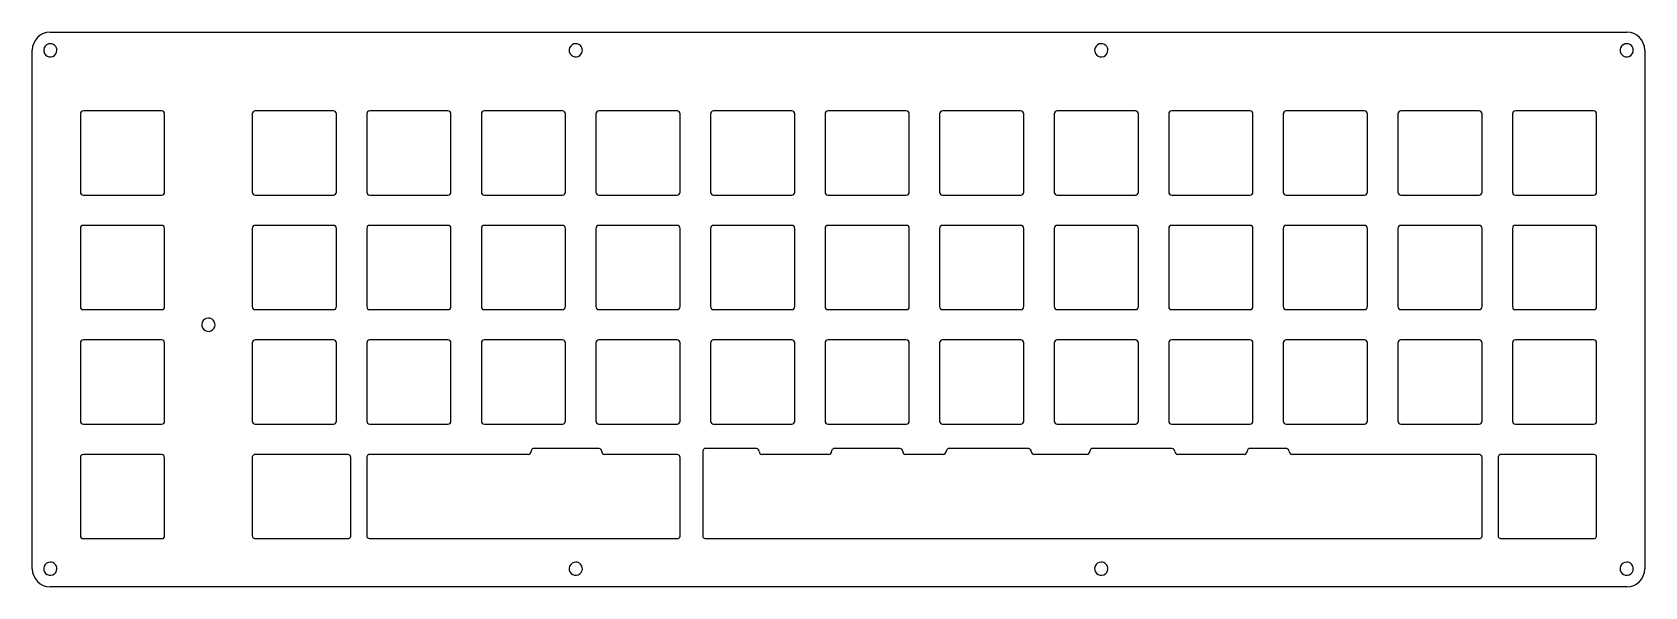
# Model space of a CAD drawing. Extents: x 0 to 760, y -259 to 2.
import ezdxf

# ---------------------------------------------------------------- set-up
doc = ezdxf.new("R2010")
doc.units = 0
doc.layers.get('0').update_dxf_attribs({"linetype": 'CONTINUOUS'})

msp = doc.modelspace()

# ---------------------------------------------------------------- linework, layer by layer
at = {"color": 7}
for points in [[(8.784, 2.233786), (751.8168, 2.233786)], [(0.2808, -250.702214), (0.2808, -6.269414)], [(760.32, -6.269414), (760.32, -250.702214)], [(22.9536, -36.257414), (22.9536, -73.107014)], [(61.2216, -34.839014), (24.372, -34.839014)], [(62.64, -73.107014), (62.64, -36.257414)], [(103.9536, -36.257414), (103.9536, -73.107014)], [(142.2216, -34.839014), (105.372, -34.839014)], [(143.64, -73.107014), (143.64, -36.257414)], [(157.9536, -36.257414), (157.9536, -73.107014)], [(196.2216, -34.839014), (159.372, -34.839014)], [(197.64, -73.107014), (197.64, -36.257414)], [(211.9536, -36.257414), (211.9536, -73.107014)], [(250.2216, -34.839014), (213.372, -34.839014)], [(251.64, -73.107014), (251.64, -36.257414)], [(265.9536, -36.257414), (265.9536, -73.107014)], [(304.2216, -34.839014), (267.372, -34.839014)], [(305.64, -73.107014), (305.64, -36.257414)], [(319.9536, -36.257414), (319.9536, -73.107014)], [(358.2216, -34.839014), (321.372, -34.839014)], [(359.64, -73.107014), (359.64, -36.257414)], [(373.9536, -36.257414), (373.9536, -73.107014)], [(412.2216, -34.839014), (375.372, -34.839014)], [(413.64, -73.107014), (413.64, -36.257414)], [(427.9536, -36.257414), (427.9536, -73.107014)], [(466.2216, -34.839014), (429.372, -34.839014)], [(467.64, -73.107014), (467.64, -36.257414)], [(481.9536, -36.257414), (481.9536, -73.107014)], [(520.2216, -34.839014), (483.372, -34.839014)], [(521.64, -73.107014), (521.64, -36.257414)], [(535.9536, -36.257414), (535.9536, -73.107014)], [(574.2216, -34.839014), (537.372, -34.839014)], [(575.64, -73.107014), (575.64, -36.257414)], [(589.9536, -36.257414), (589.9536, -73.107014)], [(628.2216, -34.839014), (591.372, -34.839014)], [(629.64, -73.107014), (629.64, -36.257414)], [(643.9536, -36.257414), (643.9536, -73.107014)], [(682.2216, -34.839014), (645.372, -34.839014)], [(683.64, -73.107014), (683.64, -36.257414)], [(697.9536, -36.257414), (697.9536, -73.107014)], [(736.2216, -34.839014), (699.372, -34.839014)], [(737.64, -73.107014), (737.64, -36.257414)], [(24.372, -74.525414), (61.2216, -74.525414)], [(105.372, -74.525414), (142.2216, -74.525414)], [(159.372, -74.525414), (196.2216, -74.525414)], [(213.372, -74.525414), (250.2216, -74.525414)], [(267.372, -74.525414), (304.2216, -74.525414)], [(321.372, -74.525414), (358.2216, -74.525414)], [(375.372, -74.525414), (412.2216, -74.525414)], [(429.372, -74.525414), (466.2216, -74.525414)], [(483.372, -74.525414), (520.2216, -74.525414)], [(537.372, -74.525414), (574.2216, -74.525414)], [(591.372, -74.525414), (628.2216, -74.525414)], [(645.372, -74.525414), (682.2216, -74.525414)], [(699.372, -74.525414), (736.2216, -74.525414)], [(22.9536, -90.257414), (22.9536, -127.107014)], [(61.2216, -88.839014), (24.372, -88.839014)], [(62.64, -127.107014), (62.64, -90.257414)], [(103.9536, -90.257414), (103.9536, -127.107014)], [(142.2216, -88.839014), (105.372, -88.839014)], [(143.64, -127.107014), (143.64, -90.257414)], [(157.9536, -90.257414), (157.9536, -127.107014)], [(196.2216, -88.839014), (159.372, -88.839014)], [(197.64, -127.107014), (197.64, -90.257414)], [(211.9536, -90.257414), (211.9536, -127.107014)], [(250.2216, -88.839014), (213.372, -88.839014)], [(251.64, -127.107014), (251.64, -90.257414)], [(265.9536, -90.257414), (265.9536, -127.107014)], [(304.2216, -88.839014), (267.372, -88.839014)], [(305.64, -127.107014), (305.64, -90.257414)], [(319.9536, -90.257414), (319.9536, -127.107014)], [(358.2216, -88.839014), (321.372, -88.839014)], [(359.64, -127.107014), (359.64, -90.257414)], [(373.9536, -90.257414), (373.9536, -127.107014)], [(412.2216, -88.839014), (375.372, -88.839014)], [(413.64, -127.107014), (413.64, -90.257414)], [(427.9536, -90.257414), (427.9536, -127.107014)], [(466.2216, -88.839014), (429.372, -88.839014)], [(467.64, -127.107014), (467.64, -90.257414)], [(481.9536, -90.257414), (481.9536, -127.107014)], [(520.2216, -88.839014), (483.372, -88.839014)], [(521.64, -127.107014), (521.64, -90.257414)], [(535.9536, -90.257414), (535.9536, -127.107014)], [(574.2216, -88.839014), (537.372, -88.839014)], [(575.64, -127.107014), (575.64, -90.257414)], [(589.9536, -90.257414), (589.9536, -127.107014)], [(628.2216, -88.839014), (591.372, -88.839014)], [(629.64, -127.107014), (629.64, -90.257414)], [(643.9536, -90.257414), (643.9536, -127.107014)], [(682.2216, -88.839014), (645.372, -88.839014)], [(683.64, -127.107014), (683.64, -90.257414)], [(697.9536, -90.257414), (697.9536, -127.107014)], [(736.2216, -88.839014), (699.372, -88.839014)], [(737.64, -127.107014), (737.64, -90.257414)], [(24.372, -128.525414), (61.2216, -128.525414)], [(105.372, -128.525414), (142.2216, -128.525414)], [(159.372, -128.525414), (196.2216, -128.525414)], [(213.372, -128.525414), (250.2216, -128.525414)], [(267.372, -128.525414), (304.2216, -128.525414)], [(321.372, -128.525414), (358.2216, -128.525414)], [(375.372, -128.525414), (412.2216, -128.525414)], [(429.372, -128.525414), (466.2216, -128.525414)], [(483.372, -128.525414), (520.2216, -128.525414)], [(537.372, -128.525414), (574.2216, -128.525414)], [(591.372, -128.525414), (628.2216, -128.525414)], [(645.372, -128.525414), (682.2216, -128.525414)], [(699.372, -128.525414), (736.2216, -128.525414)], [(22.9536, -144.257414), (22.9536, -181.107014)], [(61.2216, -142.839014), (24.372, -142.839014)], [(62.64, -181.107014), (62.64, -144.257414)], [(103.9536, -144.257414), (103.9536, -181.107014)], [(142.2216, -142.839014), (105.372, -142.839014)], [(143.64, -181.107014), (143.64, -144.257414)], [(157.9536, -144.257414), (157.9536, -181.107014)], [(196.2216, -142.839014), (159.372, -142.839014)], [(197.64, -181.107014), (197.64, -144.257414)], [(211.9536, -144.257414), (211.9536, -181.107014)], [(250.2216, -142.839014), (213.372, -142.839014)], [(251.64, -181.107014), (251.64, -144.257414)], [(265.9536, -144.257414), (265.9536, -181.107014)], [(304.2216, -142.839014), (267.372, -142.839014)], [(305.64, -181.107014), (305.64, -144.257414)], [(319.9536, -144.257414), (319.9536, -181.107014)], [(358.2216, -142.839014), (321.372, -142.839014)], [(359.64, -181.107014), (359.64, -144.257414)], [(373.9536, -144.257414), (373.9536, -181.107014)], [(412.2216, -142.839014), (375.372, -142.839014)], [(413.64, -181.107014), (413.64, -144.257414)], [(427.9536, -144.257414), (427.9536, -181.107014)], [(466.2216, -142.839014), (429.372, -142.839014)], [(467.64, -181.107014), (467.64, -144.257414)], [(481.9536, -144.257414), (481.9536, -181.107014)], [(520.2216, -142.839014), (483.372, -142.839014)], [(521.64, -181.107014), (521.64, -144.257414)], [(535.9536, -144.257414), (535.9536, -181.107014)], [(574.2216, -142.839014), (537.372, -142.839014)], [(575.64, -181.107014), (575.64, -144.257414)], [(589.9536, -144.257414), (589.9536, -181.107014)], [(628.2216, -142.839014), (591.372, -142.839014)], [(629.64, -181.107014), (629.64, -144.257414)], [(643.9536, -144.257414), (643.9536, -181.107014)], [(682.2216, -142.839014), (645.372, -142.839014)], [(683.64, -181.107014), (683.64, -144.257414)], [(697.9536, -144.257414), (697.9536, -181.107014)], [(736.2216, -142.839014), (699.372, -142.839014)], [(737.64, -181.107014), (737.64, -144.257414)], [(24.372, -182.525414), (61.2216, -182.525414)], [(105.372, -182.525414), (142.2216, -182.525414)], [(159.372, -182.525414), (196.2216, -182.525414)], [(213.372, -182.525414), (250.2216, -182.525414)], [(267.372, -182.525414), (304.2216, -182.525414)], [(321.372, -182.525414), (358.2216, -182.525414)], [(375.372, -182.525414), (412.2216, -182.525414)], [(429.372, -182.525414), (466.2216, -182.525414)], [(483.372, -182.525414), (520.2216, -182.525414)], [(537.372, -182.525414), (574.2216, -182.525414)], [(591.372, -182.525414), (628.2216, -182.525414)], [(645.372, -182.525414), (682.2216, -182.525414)], [(699.372, -182.525414), (736.2216, -182.525414)], [(61.2216, -196.839014), (24.372, -196.839014)], [(104.1264, -197.580614), (103.9752, -197.998214)], [(104.3712, -197.249414), (104.1264, -197.580614)], [(104.5224, -197.119814), (104.3712, -197.249414)], [(104.8896, -196.918214), (104.5224, -197.119814)], [(105.372, -196.839014), (104.8896, -196.918214)], [(148.9752, -196.839014), (105.372, -196.839014)], [(149.22, -196.860614), (148.9752, -196.839014)], [(149.6448, -197.004614), (149.22, -196.860614)], [(149.976, -197.249414), (149.6448, -197.004614)], [(150.1056, -197.400614), (149.976, -197.249414)], [(150.3072, -197.767814), (150.1056, -197.400614)], [(158.1264, -197.580614), (157.9752, -197.998214)], [(158.3712, -197.249414), (158.1264, -197.580614)], [(158.5224, -197.119814), (158.3712, -197.249414)], [(158.8896, -196.918214), (158.5224, -197.119814)], [(159.372, -196.839014), (158.8896, -196.918214)], [(233.9784, -196.839014), (159.372, -196.839014)], [(235.4184, -195.161414), (235.3968, -195.420614)], [(235.5624, -194.743814), (235.4184, -195.161414)], [(235.8072, -194.419814), (235.5624, -194.743814)], [(235.9584, -194.283014), (235.8072, -194.419814)], [(236.3256, -194.088614), (235.9584, -194.283014)], [(236.8152, -194.002214), (236.3256, -194.088614)], [(267.3, -194.002214), (236.8152, -194.002214)], [(267.552, -194.023814), (267.3, -194.002214)], [(267.9768, -194.167814), (267.552, -194.023814)], [(268.3008, -194.419814), (267.9768, -194.167814)], [(268.4304, -194.563814), (268.3008, -194.419814)], [(268.632, -194.931014), (268.4304, -194.563814)], [(268.7184, -195.420614), (268.632, -194.931014)], [(304.2216, -196.839014), (270.1368, -196.839014)], [(304.4736, -196.860614), (304.2216, -196.839014)], [(304.8984, -197.004614), (304.4736, -196.860614)], [(305.2224, -197.249414), (304.8984, -197.004614)], [(305.352, -197.400614), (305.2224, -197.249414)], [(305.5536, -197.767814), (305.352, -197.400614)], [(316.3104, -195.161414), (316.2888, -195.420614)], [(316.2888, -195.420614), (316.2888, -235.107014)], [(316.4544, -194.743814), (316.3104, -195.161414)], [(316.6992, -194.419814), (316.4544, -194.743814)], [(316.8504, -194.283014), (316.6992, -194.419814)], [(317.2176, -194.088614), (316.8504, -194.283014)], [(317.7072, -194.002214), (317.2176, -194.088614)], [(341.46, -194.002214), (317.7072, -194.002214)], [(341.712, -194.023814), (341.46, -194.002214)], [(342.1368, -194.167814), (341.712, -194.023814)], [(342.4608, -194.419814), (342.1368, -194.167814)], [(342.5904, -194.563814), (342.4608, -194.419814)], [(342.792, -194.931014), (342.5904, -194.563814)], [(342.8784, -195.420614), (342.792, -194.931014)], [(375.6168, -196.839014), (344.2968, -196.839014)], [(377.0568, -195.161414), (377.0352, -195.420614)], [(377.208, -194.743814), (377.0568, -195.161414)], [(377.4528, -194.419814), (377.208, -194.743814)], [(377.604, -194.283014), (377.4528, -194.419814)], [(377.9712, -194.088614), (377.604, -194.283014)], [(378.4536, -194.002214), (377.9712, -194.088614)], [(409.14, -194.002214), (378.4536, -194.002214)], [(409.392, -194.023814), (409.14, -194.002214)], [(409.8168, -194.167814), (409.392, -194.023814)], [(410.1408, -194.419814), (409.8168, -194.167814)], [(410.2704, -194.563814), (410.1408, -194.419814)], [(410.472, -194.931014), (410.2704, -194.563814)], [(410.5584, -195.420614), (410.472, -194.931014)], [(429.6168, -196.839014), (411.9768, -196.839014)], [(431.0568, -195.161414), (431.0352, -195.420614)], [(431.208, -194.743814), (431.0568, -195.161414)], [(431.4528, -194.419814), (431.208, -194.743814)], [(431.604, -194.283014), (431.4528, -194.419814)], [(431.9712, -194.088614), (431.604, -194.283014)], [(432.4536, -194.002214), (431.9712, -194.088614)], [(469.7136, -194.002214), (432.4536, -194.002214)], [(469.9656, -194.023814), (469.7136, -194.002214)], [(470.3832, -194.167814), (469.9656, -194.023814)], [(470.7144, -194.419814), (470.3832, -194.167814)], [(470.844, -194.563814), (470.7144, -194.419814)], [(471.0456, -194.931014), (470.844, -194.563814)], [(471.132, -195.420614), (471.0456, -194.931014)], [(497.2968, -196.839014), (472.5504, -196.839014)], [(498.7368, -195.161414), (498.7152, -195.420614)], [(498.888, -194.743814), (498.7368, -195.161414)], [(499.1328, -194.419814), (498.888, -194.743814)], [(499.284, -194.283014), (499.1328, -194.419814)], [(499.6512, -194.088614), (499.284, -194.283014)], [(500.1336, -194.002214), (499.6512, -194.088614)], [(537.3936, -194.002214), (500.1336, -194.002214)], [(537.6456, -194.023814), (537.3936, -194.002214)], [(538.0632, -194.167814), (537.6456, -194.023814)], [(538.3944, -194.419814), (538.0632, -194.167814)], [(538.524, -194.563814), (538.3944, -194.419814)], [(538.7256, -194.931014), (538.524, -194.563814)], [(538.812, -195.420614), (538.7256, -194.931014)], [(571.4568, -196.839014), (540.2304, -196.839014)], [(572.8968, -195.161414), (572.8752, -195.420614)], [(573.048, -194.743814), (572.8968, -195.161414)], [(573.2928, -194.419814), (573.048, -194.743814)], [(573.444, -194.283014), (573.2928, -194.419814)], [(573.8112, -194.088614), (573.444, -194.283014)], [(574.2936, -194.002214), (573.8112, -194.088614)], [(591.3, -194.002214), (574.2936, -194.002214)], [(591.552, -194.023814), (591.3, -194.002214)], [(591.9768, -194.167814), (591.552, -194.023814)], [(592.3008, -194.419814), (591.9768, -194.167814)], [(592.4304, -194.563814), (592.3008, -194.419814)], [(592.632, -194.931014), (592.4304, -194.563814)], [(592.7184, -195.420614), (592.632, -194.931014)], [(682.2216, -196.839014), (594.1368, -196.839014)], [(682.4736, -196.860614), (682.2216, -196.839014)], [(682.8984, -197.004614), (682.4736, -196.860614)], [(683.2224, -197.249414), (682.8984, -197.004614)], [(683.352, -197.400614), (683.2224, -197.249414)], [(683.5536, -197.767814), (683.352, -197.400614)], [(691.3728, -197.580614), (691.2288, -197.998214)], [(691.6176, -197.249414), (691.3728, -197.580614)], [(691.7688, -197.119814), (691.6176, -197.249414)], [(692.1432, -196.918214), (691.7688, -197.119814)], [(692.6256, -196.839014), (692.1432, -196.918214)], [(736.2216, -196.839014), (692.6256, -196.839014)], [(736.4736, -196.860614), (736.2216, -196.839014)], [(736.8984, -197.004614), (736.4736, -196.860614)], [(737.2224, -197.249414), (736.8984, -197.004614)], [(737.352, -197.400614), (737.2224, -197.249414)], [(737.5536, -197.767814), (737.352, -197.400614)], [(22.9536, -198.257414), (22.9536, -235.107014)], [(62.64, -235.107014), (62.64, -198.257414)], [(103.9752, -197.998214), (103.9536, -198.250214)], [(103.9536, -198.250214), (103.9536, -235.107014)], [(150.3936, -198.250214), (150.3072, -197.767814)], [(150.3936, -235.107014), (150.3936, -198.250214)], [(157.9752, -197.998214), (157.9536, -198.250214)], [(157.9536, -198.250214), (157.9536, -235.107014)], [(305.64, -198.250214), (305.5536, -197.767814)], [(305.64, -235.107014), (305.64, -198.250214)], [(683.64, -198.250214), (683.5536, -197.767814)], [(683.64, -235.107014), (683.64, -198.250214)], [(691.2288, -197.998214), (691.2072, -198.250214)], [(691.2072, -198.250214), (691.2072, -235.107014)], [(737.64, -198.250214), (737.5536, -197.767814)], [(737.64, -235.107014), (737.64, -198.250214)], [(103.9536, -235.107014), (104.0472, -235.596614)], [(104.0472, -235.596614), (104.2488, -235.963814)], [(150.2208, -235.783814), (150.3648, -235.359014)], [(150.3648, -235.359014), (150.3936, -235.107014)], [(157.9536, -235.107014), (158.0472, -235.596614)], [(158.0472, -235.596614), (158.2488, -235.963814)], [(305.4672, -235.783814), (305.6184, -235.359014)], [(305.6184, -235.359014), (305.64, -235.107014)], [(316.2888, -235.107014), (316.3752, -235.596614)], [(316.3752, -235.596614), (316.5768, -235.963814)], [(683.4672, -235.783814), (683.6184, -235.359014)], [(683.6184, -235.359014), (683.64, -235.107014)], [(691.2072, -235.107014), (691.2936, -235.596614)], [(691.2936, -235.596614), (691.4952, -235.963814)], [(737.4672, -235.783814), (737.6184, -235.359014)], [(737.6184, -235.359014), (737.64, -235.107014)], [(24.372, -236.525414), (61.2216, -236.525414)], [(104.2488, -235.963814), (104.3712, -236.107814)], [(104.3712, -236.107814), (104.6952, -236.352614)], [(104.6952, -236.352614), (105.12, -236.496614)], [(105.12, -236.496614), (105.372, -236.518214)], [(105.372, -236.518214), (148.9752, -236.518214)], [(148.9752, -236.518214), (149.4576, -236.439014)], [(149.4576, -236.439014), (149.8248, -236.237414)], [(149.8248, -236.237414), (149.976, -236.107814)], [(149.976, -236.107814), (150.2208, -235.783814)], [(158.2488, -235.963814), (158.3712, -236.107814)], [(158.3712, -236.107814), (158.6952, -236.352614)], [(158.6952, -236.352614), (159.12, -236.496614)], [(159.12, -236.496614), (159.372, -236.518214)], [(159.372, -236.518214), (304.2216, -236.518214)], [(304.2216, -236.518214), (304.704, -236.439014)], [(304.704, -236.439014), (305.0784, -236.237414)], [(305.0784, -236.237414), (305.2224, -236.107814)], [(305.2224, -236.107814), (305.4672, -235.783814)], [(316.5768, -235.963814), (316.6992, -236.107814)], [(316.6992, -236.107814), (317.0304, -236.352614)], [(317.0304, -236.352614), (317.448, -236.496614)], [(317.448, -236.496614), (317.7072, -236.518214)], [(317.7072, -236.518214), (682.2216, -236.518214)], [(682.2216, -236.518214), (682.704, -236.439014)], [(682.704, -236.439014), (683.0784, -236.237414)], [(683.0784, -236.237414), (683.2224, -236.107814)], [(683.2224, -236.107814), (683.4672, -235.783814)], [(691.4952, -235.963814), (691.6176, -236.107814)], [(691.6176, -236.107814), (691.9488, -236.352614)], [(691.9488, -236.352614), (692.3664, -236.496614)], [(692.3664, -236.496614), (692.6256, -236.518214)], [(692.6256, -236.518214), (736.2216, -236.518214)], [(736.2216, -236.518214), (736.704, -236.439014)], [(736.704, -236.439014), (737.0784, -236.237414)], [(737.0784, -236.237414), (737.2224, -236.107814)], [(737.2224, -236.107814), (737.4672, -235.783814)], [(751.8168, -259.205414), (8.784, -259.205414)]]:
    msp.add_lwpolyline(points, dxfattribs=at)
for points in [[(8.787384, -3.154687)], [(256.46472, -3.154687)], [(504.14184, -3.154687)], [(751.8168, -3.154687)], [(83.30328, -132.570583)], [(8.787384, -247.586263)], [(256.46472, -247.586263)], [(504.14184, -247.586263)], [(751.8168, -247.586263)]]:
    msp.add_lwpolyline(points, close=True, dxfattribs=at)
for points in [[(8.787384, 2.231118), (4.090801, 2.231116), (0.28347, -1.576216), (0.283468, -6.272798)], [(760.32, -6.272798), (760.319998, -1.576496), (756.513103, 2.23072), (751.8168, 2.231118)], [(5.906625, -5.079549), (5.424001, -6.244707), (5.690773, -7.585862), (6.582546, -8.477636)], [(8.787384, -3.154687), (7.526226, -3.154687), (6.389249, -3.914391), (5.906625, -5.079549)], [(10.992222, -4.067961), (10.407462, -3.483202), (9.614359, -3.154687), (8.787384, -3.154687)], [(9.980633, -9.153558), (11.145792, -8.670933), (11.905495, -7.533957), (11.905495, -6.272798)], [(11.905495, -6.272798), (11.905495, -5.445824), (11.576981, -4.65272), (10.992222, -4.067961)], [(253.583961, -5.079549), (253.101337, -6.244707), (253.368109, -7.585862), (254.259882, -8.477636)], [(256.46472, -3.154687), (255.203562, -3.154687), (254.066585, -3.914391), (253.583961, -5.079549)], [(258.669558, -4.067961), (258.084798, -3.483202), (257.291695, -3.154687), (256.46472, -3.154687)], [(257.657969, -9.153558), (258.823128, -8.670933), (259.582831, -7.533957), (259.582831, -6.272798)], [(259.582831, -6.272798), (259.582831, -5.445824), (259.254317, -4.65272), (258.669558, -4.067961)], [(501.261081, -5.079549), (500.778457, -6.244707), (501.045229, -7.585862), (501.937002, -8.477636)], [(504.14184, -3.154687), (502.880682, -3.154687), (501.743705, -3.914391), (501.261081, -5.079549)], [(506.346678, -4.067961), (505.761918, -3.483202), (504.968815, -3.154687), (504.14184, -3.154687)], [(505.335089, -9.153558), (506.500248, -8.670933), (507.259951, -7.533957), (507.259951, -6.272798)], [(507.259951, -6.272798), (507.259951, -5.445824), (506.931437, -4.65272), (506.346678, -4.067961)], [(748.936041, -5.079549), (748.453417, -6.244707), (748.720189, -7.585862), (749.611962, -8.477636)], [(751.8168, -3.154687), (750.555642, -3.154687), (749.418665, -3.914391), (748.936041, -5.079549)], [(754.021638, -4.067961), (753.436878, -3.483202), (752.643775, -3.154687), (751.8168, -3.154687)], [(753.010049, -9.153558), (754.175208, -8.670933), (754.934911, -7.533957), (754.934911, -6.272798)], [(754.934911, -6.272798), (754.934911, -5.445824), (754.606397, -4.65272), (754.021638, -4.067961)], [(6.582546, -8.477636), (7.47432, -9.36941), (8.815475, -9.636182), (9.980633, -9.153558)], [(254.259882, -8.477636), (255.151656, -9.36941), (256.492811, -9.636182), (257.657969, -9.153558)], [(501.937002, -8.477636), (502.828776, -9.36941), (504.169931, -9.636182), (505.335089, -9.153558)], [(749.611962, -8.477636), (750.503736, -9.36941), (751.844891, -9.636182), (753.010049, -9.153558)], [(23.375779, -35.261194), (23.10998, -35.526993), (22.960656, -35.887494), (22.960656, -36.26339)], [(24.377976, -34.84607), (24.002079, -34.84607), (23.641578, -34.995395), (23.375779, -35.261194)], [(62.230565, -35.261194), (61.964766, -34.995395), (61.604265, -34.84607), (61.228368, -34.84607)], [(62.645688, -36.26339), (62.645688, -35.887494), (62.496364, -35.526993), (62.230565, -35.261194)], [(105.37776, -34.84607), (104.595136, -34.846269), (103.9608, -35.480767), (103.9608, -36.26339)], [(143.230509, -35.261067), (142.964632, -34.995257), (142.604039, -34.845975), (142.22808, -34.84607)], [(143.64576, -36.26339), (143.64576, -35.887431), (143.496386, -35.526876), (143.230509, -35.261067)], [(159.37776, -34.84607), (158.595136, -34.846269), (157.9608, -35.480767), (157.9608, -36.26339)], [(197.230509, -35.261067), (196.964632, -34.995257), (196.604039, -34.845975), (196.22808, -34.84607)], [(197.64576, -36.26339), (197.64576, -35.887431), (197.496386, -35.526876), (197.230509, -35.261067)], [(213.37776, -34.84607), (212.595136, -34.846269), (211.9608, -35.480767), (211.9608, -36.26339)], [(251.230509, -35.261067), (250.964632, -34.995257), (250.604039, -34.845975), (250.22808, -34.84607)], [(251.64576, -36.26339), (251.64576, -35.887431), (251.496386, -35.526876), (251.230509, -35.261067)], [(267.37776, -34.84607), (266.595136, -34.846269), (265.9608, -35.480767), (265.9608, -36.26339)], [(305.230509, -35.261067), (304.964632, -34.995257), (304.604039, -34.845975), (304.22808, -34.84607)], [(305.64576, -36.26339), (305.64576, -35.887431), (305.496386, -35.526876), (305.230509, -35.261067)], [(321.37776, -34.84607), (320.595136, -34.846269), (319.9608, -35.480767), (319.9608, -36.26339)], [(359.230509, -35.261067), (358.964632, -34.995257), (358.604039, -34.845975), (358.22808, -34.84607)], [(359.64576, -36.26339), (359.64576, -35.887431), (359.496386, -35.526876), (359.230509, -35.261067)], [(375.37776, -34.84607), (374.595136, -34.846269), (373.9608, -35.480767), (373.9608, -36.26339)], [(413.230509, -35.261067), (412.964632, -34.995257), (412.604039, -34.845975), (412.22808, -34.84607)], [(413.64576, -36.26339), (413.64576, -35.887431), (413.496386, -35.526876), (413.230509, -35.261067)], [(429.37776, -34.84607), (428.595136, -34.846269), (427.9608, -35.480767), (427.9608, -36.26339)], [(467.230509, -35.261067), (466.964632, -34.995257), (466.604039, -34.845975), (466.22808, -34.84607)], [(467.64576, -36.26339), (467.64576, -35.887431), (467.496386, -35.526876), (467.230509, -35.261067)], [(483.37776, -34.84607), (482.595136, -34.846269), (481.9608, -35.480767), (481.9608, -36.26339)], [(521.230509, -35.261067), (520.964632, -34.995257), (520.604039, -34.845975), (520.22808, -34.84607)], [(521.64576, -36.26339), (521.64576, -35.887431), (521.496386, -35.526876), (521.230509, -35.261067)], [(537.37776, -34.84607), (536.595136, -34.846269), (535.9608, -35.480767), (535.9608, -36.26339)], [(575.230509, -35.261067), (574.964632, -34.995257), (574.604039, -34.845975), (574.22808, -34.84607)], [(575.64576, -36.26339), (575.64576, -35.887431), (575.496386, -35.526876), (575.230509, -35.261067)], [(591.37776, -34.84607), (590.595136, -34.846269), (589.9608, -35.480767), (589.9608, -36.26339)], [(629.230509, -35.261067), (628.964632, -34.995257), (628.604039, -34.845975), (628.22808, -34.84607)], [(629.64576, -36.26339), (629.64576, -35.887431), (629.496386, -35.526876), (629.230509, -35.261067)], [(645.37776, -34.84607), (644.595136, -34.846269), (643.9608, -35.480767), (643.9608, -36.26339)], [(683.230509, -35.261067), (682.964632, -34.995257), (682.604039, -34.845975), (682.22808, -34.84607)], [(683.64576, -36.26339), (683.64576, -35.887431), (683.496386, -35.526876), (683.230509, -35.261067)], [(699.37776, -34.84607), (698.595136, -34.846269), (697.9608, -35.480767), (697.9608, -36.26339)], [(737.231695, -35.260812), (736.965662, -34.994982), (736.604884, -34.845784), (736.2288, -34.84607)], [(737.6472, -36.26339), (737.6472, -35.887307), (737.497728, -35.526642), (737.231695, -35.260812)], [(22.960656, -73.113494), (22.960561, -73.489453), (23.109843, -73.850047), (23.375652, -74.115924)], [(23.375652, -74.115924), (23.641462, -74.381801), (24.002017, -74.531174), (24.377976, -74.531174)], [(61.228368, -74.531174), (61.604327, -74.531174), (61.964882, -74.381801), (62.230692, -74.115924)], [(62.230692, -74.115924), (62.496501, -73.850047), (62.645783, -73.489453), (62.645688, -73.113494)], [(103.9608, -73.113494), (103.960705, -73.489391), (104.109937, -73.84993), (104.375669, -74.115796)], [(104.375669, -74.115796), (104.6414, -74.381663), (105.001863, -74.531079), (105.37776, -74.531174)], [(142.22808, -74.531174), (142.604101, -74.53127), (142.964749, -74.381938), (143.230637, -74.116051)], [(143.230637, -74.116051), (143.496524, -73.850164), (143.645856, -73.489516), (143.64576, -73.113494)], [(157.9608, -73.113494), (157.960705, -73.489391), (158.109937, -73.84993), (158.375669, -74.115796)], [(158.375669, -74.115796), (158.6414, -74.381663), (159.001863, -74.531079), (159.37776, -74.531174)], [(196.22808, -74.531174), (196.604101, -74.53127), (196.964749, -74.381938), (197.230637, -74.116051)], [(197.230637, -74.116051), (197.496524, -73.850164), (197.645856, -73.489516), (197.64576, -73.113494)], [(211.9608, -73.113494), (211.960705, -73.489391), (212.109937, -73.84993), (212.375669, -74.115796)], [(212.375669, -74.115796), (212.6414, -74.381663), (213.001863, -74.531079), (213.37776, -74.531174)], [(250.22808, -74.531174), (250.604101, -74.53127), (250.964749, -74.381938), (251.230637, -74.116051)], [(251.230637, -74.116051), (251.496524, -73.850164), (251.645856, -73.489516), (251.64576, -73.113494)], [(265.9608, -73.113494), (265.960705, -73.489391), (266.109937, -73.84993), (266.375669, -74.115796)], [(266.375669, -74.115796), (266.6414, -74.381663), (267.001863, -74.531079), (267.37776, -74.531174)], [(304.22808, -74.531174), (304.604101, -74.53127), (304.964749, -74.381938), (305.230637, -74.116051)], [(305.230637, -74.116051), (305.496524, -73.850164), (305.645856, -73.489516), (305.64576, -73.113494)], [(319.9608, -73.113494), (319.960705, -73.489391), (320.109937, -73.84993), (320.375669, -74.115796)], [(320.375669, -74.115796), (320.6414, -74.381663), (321.001863, -74.531079), (321.37776, -74.531174)], [(358.22808, -74.531174), (358.604101, -74.53127), (358.964749, -74.381938), (359.230637, -74.116051)], [(359.230637, -74.116051), (359.496524, -73.850164), (359.645856, -73.489516), (359.64576, -73.113494)], [(373.9608, -73.113494), (373.960705, -73.489391), (374.109937, -73.84993), (374.375669, -74.115796)], [(374.375669, -74.115796), (374.6414, -74.381663), (375.001863, -74.531079), (375.37776, -74.531174)], [(412.22808, -74.531174), (412.604101, -74.53127), (412.964749, -74.381938), (413.230637, -74.116051)], [(413.230637, -74.116051), (413.496524, -73.850164), (413.645856, -73.489516), (413.64576, -73.113494)], [(427.9608, -73.113494), (427.960705, -73.489391), (428.109937, -73.84993), (428.375669, -74.115796)], [(428.375669, -74.115796), (428.6414, -74.381663), (429.001863, -74.531079), (429.37776, -74.531174)], [(466.22808, -74.531174), (466.604101, -74.53127), (466.964749, -74.381938), (467.230637, -74.116051)], [(467.230637, -74.116051), (467.496524, -73.850164), (467.645856, -73.489516), (467.64576, -73.113494)], [(481.9608, -73.113494), (481.960705, -73.489391), (482.109937, -73.84993), (482.375669, -74.115796)], [(482.375669, -74.115796), (482.6414, -74.381663), (483.001863, -74.531079), (483.37776, -74.531174)], [(520.22808, -74.531174), (520.604101, -74.53127), (520.964749, -74.381938), (521.230637, -74.116051)], [(521.230637, -74.116051), (521.496524, -73.850164), (521.645856, -73.489516), (521.64576, -73.113494)], [(535.9608, -73.113494), (535.960705, -73.489391), (536.109937, -73.84993), (536.375669, -74.115796)], [(536.375669, -74.115796), (536.6414, -74.381663), (537.001863, -74.531079), (537.37776, -74.531174)], [(574.22808, -74.531174), (574.604101, -74.53127), (574.964749, -74.381938), (575.230637, -74.116051)], [(575.230637, -74.116051), (575.496524, -73.850164), (575.645856, -73.489516), (575.64576, -73.113494)], [(589.9608, -73.113494), (589.960705, -73.489391), (590.109937, -73.84993), (590.375669, -74.115796)], [(590.375669, -74.115796), (590.6414, -74.381663), (591.001863, -74.531079), (591.37776, -74.531174)], [(628.22808, -74.531174), (628.604101, -74.53127), (628.964749, -74.381938), (629.230637, -74.116051)], [(629.230637, -74.116051), (629.496524, -73.850164), (629.645856, -73.489516), (629.64576, -73.113494)], [(643.9608, -73.113494), (643.960705, -73.489391), (644.109937, -73.84993), (644.375669, -74.115796)], [(644.375669, -74.115796), (644.6414, -74.381663), (645.001863, -74.531079), (645.37776, -74.531174)], [(682.22808, -74.531174), (682.604101, -74.53127), (682.964749, -74.381938), (683.230637, -74.116051)], [(683.230637, -74.116051), (683.496524, -73.850164), (683.645856, -73.489516), (683.64576, -73.113494)], [(697.9608, -73.113494), (697.960705, -73.489391), (698.109937, -73.84993), (698.375669, -74.115796)], [(698.375669, -74.115796), (698.6414, -74.381663), (699.001863, -74.531079), (699.37776, -74.531174)], [(736.2288, -74.531174), (736.604946, -74.531461), (736.965779, -74.382214), (737.231822, -74.116306)], [(737.231822, -74.116306), (737.497865, -73.850398), (737.647296, -73.489641), (737.6472, -73.113494)], [(24.377976, -88.846214), (23.595352, -88.846214), (22.960855, -89.480551), (22.960656, -90.263174)], [(62.645688, -90.263174), (62.645489, -89.480551), (62.010992, -88.846214), (61.228368, -88.846214)], [(105.37776, -88.846214), (104.595277, -88.846413), (103.960999, -89.480691), (103.9608, -90.263174)], [(143.230382, -89.261083), (142.964515, -88.995352), (142.603977, -88.846119), (142.22808, -88.846214)], [(143.64576, -90.263174), (143.645665, -89.887278), (143.496249, -89.526815), (143.230382, -89.261083)], [(159.37776, -88.846214), (158.595277, -88.846413), (157.960999, -89.480691), (157.9608, -90.263174)], [(197.230382, -89.261083), (196.964515, -88.995352), (196.603977, -88.846119), (196.22808, -88.846214)], [(197.64576, -90.263174), (197.645665, -89.887278), (197.496249, -89.526815), (197.230382, -89.261083)], [(213.37776, -88.846214), (212.595277, -88.846413), (211.960999, -89.480691), (211.9608, -90.263174)], [(251.230382, -89.261083), (250.964515, -88.995352), (250.603977, -88.846119), (250.22808, -88.846214)], [(251.64576, -90.263174), (251.645665, -89.887278), (251.496249, -89.526815), (251.230382, -89.261083)], [(267.37776, -88.846214), (266.595277, -88.846413), (265.960999, -89.480691), (265.9608, -90.263174)], [(305.230382, -89.261083), (304.964515, -88.995352), (304.603977, -88.846119), (304.22808, -88.846214)], [(305.64576, -90.263174), (305.645665, -89.887278), (305.496249, -89.526815), (305.230382, -89.261083)], [(321.37776, -88.846214), (320.595277, -88.846413), (319.960999, -89.480691), (319.9608, -90.263174)], [(359.230382, -89.261083), (358.964515, -88.995352), (358.603977, -88.846119), (358.22808, -88.846214)], [(359.64576, -90.263174), (359.645665, -89.887278), (359.496249, -89.526815), (359.230382, -89.261083)], [(375.37776, -88.846214), (374.595277, -88.846413), (373.960999, -89.480691), (373.9608, -90.263174)], [(413.230382, -89.261083), (412.964515, -88.995352), (412.603977, -88.846119), (412.22808, -88.846214)], [(413.64576, -90.263174), (413.645665, -89.887278), (413.496249, -89.526815), (413.230382, -89.261083)], [(429.37776, -88.846214), (428.595277, -88.846413), (427.960999, -89.480691), (427.9608, -90.263174)], [(467.230382, -89.261083), (466.964515, -88.995352), (466.603977, -88.846119), (466.22808, -88.846214)], [(467.64576, -90.263174), (467.645665, -89.887278), (467.496249, -89.526815), (467.230382, -89.261083)], [(483.37776, -88.846214), (482.595277, -88.846413), (481.960999, -89.480691), (481.9608, -90.263174)], [(521.230382, -89.261083), (520.964515, -88.995352), (520.603977, -88.846119), (520.22808, -88.846214)], [(521.64576, -90.263174), (521.645665, -89.887278), (521.496249, -89.526815), (521.230382, -89.261083)], [(537.37776, -88.846214), (536.595277, -88.846413), (535.960999, -89.480691), (535.9608, -90.263174)], [(575.230382, -89.261083), (574.964515, -88.995352), (574.603977, -88.846119), (574.22808, -88.846214)], [(575.64576, -90.263174), (575.645665, -89.887278), (575.496249, -89.526815), (575.230382, -89.261083)], [(591.37776, -88.846214), (590.595277, -88.846413), (589.960999, -89.480691), (589.9608, -90.263174)], [(629.230382, -89.261083), (628.964515, -88.995352), (628.603977, -88.846119), (628.22808, -88.846214)], [(629.64576, -90.263174), (629.645665, -89.887278), (629.496249, -89.526815), (629.230382, -89.261083)], [(645.37776, -88.846214), (644.595277, -88.846413), (643.960999, -89.480691), (643.9608, -90.263174)], [(683.230382, -89.261083), (682.964515, -88.995352), (682.603977, -88.846119), (682.22808, -88.846214)], [(683.64576, -90.263174), (683.645665, -89.887278), (683.496249, -89.526815), (683.230382, -89.261083)], [(699.37776, -88.846214), (698.595277, -88.846413), (697.960999, -89.480691), (697.9608, -90.263174)], [(737.231568, -89.260829), (736.965545, -88.995076), (736.604821, -88.845928), (736.2288, -88.846214)], [(737.6472, -90.263174), (737.647105, -89.887153), (737.49759, -89.526581), (737.231568, -89.260829)], [(22.960656, -127.113494), (22.960561, -127.489453), (23.109843, -127.850047), (23.375652, -128.115924)], [(23.375652, -128.115924), (23.641462, -128.381801), (24.002017, -128.531174), (24.377976, -128.531174)], [(61.228368, -128.531174), (61.604327, -128.531174), (61.964882, -128.381801), (62.230692, -128.115924)], [(62.230692, -128.115924), (62.496501, -127.850047), (62.645783, -127.489453), (62.645688, -127.113494)], [(103.9608, -127.113494), (103.960705, -127.489391), (104.109937, -127.84993), (104.375669, -128.115796)], [(104.375669, -128.115796), (104.6414, -128.381663), (105.001863, -128.531079), (105.37776, -128.531174)], [(142.22808, -128.531174), (142.604101, -128.53127), (142.964749, -128.381938), (143.230637, -128.116051)], [(143.230637, -128.116051), (143.496524, -127.850164), (143.645856, -127.489516), (143.64576, -127.113494)], [(157.9608, -127.113494), (157.960705, -127.489391), (158.109937, -127.84993), (158.375669, -128.115796)], [(158.375669, -128.115796), (158.6414, -128.381663), (159.001863, -128.531079), (159.37776, -128.531174)], [(196.22808, -128.531174), (196.604101, -128.53127), (196.964749, -128.381938), (197.230637, -128.116051)], [(197.230637, -128.116051), (197.496524, -127.850164), (197.645856, -127.489516), (197.64576, -127.113494)], [(211.9608, -127.113494), (211.960705, -127.489391), (212.109937, -127.84993), (212.375669, -128.115796)], [(212.375669, -128.115796), (212.6414, -128.381663), (213.001863, -128.531079), (213.37776, -128.531174)], [(250.22808, -128.531174), (250.604101, -128.53127), (250.964749, -128.381938), (251.230637, -128.116051)], [(251.230637, -128.116051), (251.496524, -127.850164), (251.645856, -127.489516), (251.64576, -127.113494)], [(265.9608, -127.113494), (265.960705, -127.489391), (266.109937, -127.84993), (266.375669, -128.115796)], [(266.375669, -128.115796), (266.6414, -128.381663), (267.001863, -128.531079), (267.37776, -128.531174)], [(304.22808, -128.531174), (304.604101, -128.53127), (304.964749, -128.381938), (305.230637, -128.116051)], [(305.230637, -128.116051), (305.496524, -127.850164), (305.645856, -127.489516), (305.64576, -127.113494)], [(319.9608, -127.113494), (319.960705, -127.489391), (320.109937, -127.84993), (320.375669, -128.115796)], [(320.375669, -128.115796), (320.6414, -128.381663), (321.001863, -128.531079), (321.37776, -128.531174)], [(358.22808, -128.531174), (358.604101, -128.53127), (358.964749, -128.381938), (359.230637, -128.116051)], [(359.230637, -128.116051), (359.496524, -127.850164), (359.645856, -127.489516), (359.64576, -127.113494)], [(373.9608, -127.113494), (373.960705, -127.489391), (374.109937, -127.84993), (374.375669, -128.115796)], [(374.375669, -128.115796), (374.6414, -128.381663), (375.001863, -128.531079), (375.37776, -128.531174)], [(412.22808, -128.531174), (412.604101, -128.53127), (412.964749, -128.381938), (413.230637, -128.116051)], [(413.230637, -128.116051), (413.496524, -127.850164), (413.645856, -127.489516), (413.64576, -127.113494)], [(427.9608, -127.113494), (427.960705, -127.489391), (428.109937, -127.84993), (428.375669, -128.115796)], [(428.375669, -128.115796), (428.6414, -128.381663), (429.001863, -128.531079), (429.37776, -128.531174)], [(466.22808, -128.531174), (466.604101, -128.53127), (466.964749, -128.381938), (467.230637, -128.116051)], [(467.230637, -128.116051), (467.496524, -127.850164), (467.645856, -127.489516), (467.64576, -127.113494)], [(481.9608, -127.113494), (481.960705, -127.489391), (482.109937, -127.84993), (482.375669, -128.115796)], [(482.375669, -128.115796), (482.6414, -128.381663), (483.001863, -128.531079), (483.37776, -128.531174)], [(520.22808, -128.531174), (520.604101, -128.53127), (520.964749, -128.381938), (521.230637, -128.116051)], [(521.230637, -128.116051), (521.496524, -127.850164), (521.645856, -127.489516), (521.64576, -127.113494)], [(535.9608, -127.113494), (535.960705, -127.489391), (536.109937, -127.84993), (536.375669, -128.115796)], [(536.375669, -128.115796), (536.6414, -128.381663), (537.001863, -128.531079), (537.37776, -128.531174)], [(574.22808, -128.531174), (574.604101, -128.53127), (574.964749, -128.381938), (575.230637, -128.116051)], [(575.230637, -128.116051), (575.496524, -127.850164), (575.645856, -127.489516), (575.64576, -127.113494)], [(589.9608, -127.113494), (589.960705, -127.489391), (590.109937, -127.84993), (590.375669, -128.115796)], [(590.375669, -128.115796), (590.6414, -128.381663), (591.001863, -128.531079), (591.37776, -128.531174)], [(628.22808, -128.531174), (628.604101, -128.53127), (628.964749, -128.381938), (629.230637, -128.116051)], [(629.230637, -128.116051), (629.496524, -127.850164), (629.645856, -127.489516), (629.64576, -127.113494)], [(643.9608, -127.113494), (643.960705, -127.489391), (644.109937, -127.84993), (644.375669, -128.115796)], [(644.375669, -128.115796), (644.6414, -128.381663), (645.001863, -128.531079), (645.37776, -128.531174)], [(682.22808, -128.531174), (682.604101, -128.53127), (682.964749, -128.381938), (683.230637, -128.116051)], [(683.230637, -128.116051), (683.496524, -127.850164), (683.645856, -127.489516), (683.64576, -127.113494)], [(697.9608, -127.113494), (697.960705, -127.489391), (698.109937, -127.84993), (698.375669, -128.115796)], [(698.375669, -128.115796), (698.6414, -128.381663), (699.001863, -128.531079), (699.37776, -128.531174)], [(736.2288, -128.531174), (736.604946, -128.531461), (736.965779, -128.382214), (737.231822, -128.116306)], [(737.231822, -128.116306), (737.497865, -127.850398), (737.647296, -127.489641), (737.6472, -127.113494)], [(80.422521, -134.495445), (79.939897, -135.660603), (80.206669, -137.001758), (81.098442, -137.893532)], [(83.30328, -132.570583), (82.042122, -132.570583), (80.905145, -133.330287), (80.422521, -134.495445)], [(85.508118, -133.483857), (84.923358, -132.899098), (84.130255, -132.570583), (83.30328, -132.570583)], [(84.496529, -138.569454), (85.661688, -138.086829), (86.421391, -136.949853), (86.421391, -135.688694)], [(86.421391, -135.688694), (86.421391, -134.86172), (86.092877, -134.068616), (85.508118, -133.483857)], [(24.377976, -142.846214), (23.595352, -142.846214), (22.960855, -143.480551), (22.960656, -144.263174)], [(62.645688, -144.263174), (62.645489, -143.480551), (62.010992, -142.846214), (61.228368, -142.846214)], [(81.098442, -137.893532), (81.990216, -138.785306), (83.331371, -139.052078), (84.496529, -138.569454)], [(105.37776, -142.846214), (104.595277, -142.846413), (103.960999, -143.480691), (103.9608, -144.263174)], [(143.230382, -143.261083), (142.964515, -142.995352), (142.603977, -142.846119), (142.22808, -142.846214)], [(143.64576, -144.263174), (143.645665, -143.887278), (143.496249, -143.526815), (143.230382, -143.261083)], [(159.37776, -142.846214), (158.595277, -142.846413), (157.960999, -143.480691), (157.9608, -144.263174)], [(197.230382, -143.261083), (196.964515, -142.995352), (196.603977, -142.846119), (196.22808, -142.846214)], [(197.64576, -144.263174), (197.645665, -143.887278), (197.496249, -143.526815), (197.230382, -143.261083)], [(213.37776, -142.846214), (212.595277, -142.846413), (211.960999, -143.480691), (211.9608, -144.263174)], [(251.230382, -143.261083), (250.964515, -142.995352), (250.603977, -142.846119), (250.22808, -142.846214)], [(251.64576, -144.263174), (251.645665, -143.887278), (251.496249, -143.526815), (251.230382, -143.261083)], [(267.37776, -142.846214), (266.595277, -142.846413), (265.960999, -143.480691), (265.9608, -144.263174)], [(305.230382, -143.261083), (304.964515, -142.995352), (304.603977, -142.846119), (304.22808, -142.846214)], [(305.64576, -144.263174), (305.645665, -143.887278), (305.496249, -143.526815), (305.230382, -143.261083)], [(321.37776, -142.846214), (320.595277, -142.846413), (319.960999, -143.480691), (319.9608, -144.263174)], [(359.230382, -143.261083), (358.964515, -142.995352), (358.603977, -142.846119), (358.22808, -142.846214)], [(359.64576, -144.263174), (359.645665, -143.887278), (359.496249, -143.526815), (359.230382, -143.261083)], [(375.37776, -142.846214), (374.595277, -142.846413), (373.960999, -143.480691), (373.9608, -144.263174)], [(413.230382, -143.261083), (412.964515, -142.995352), (412.603977, -142.846119), (412.22808, -142.846214)], [(413.64576, -144.263174), (413.645665, -143.887278), (413.496249, -143.526815), (413.230382, -143.261083)], [(429.37776, -142.846214), (428.595277, -142.846413), (427.960999, -143.480691), (427.9608, -144.263174)], [(467.230382, -143.261083), (466.964515, -142.995352), (466.603977, -142.846119), (466.22808, -142.846214)], [(467.64576, -144.263174), (467.645665, -143.887278), (467.496249, -143.526815), (467.230382, -143.261083)], [(483.37776, -142.846214), (482.595277, -142.846413), (481.960999, -143.480691), (481.9608, -144.263174)], [(521.230382, -143.261083), (520.964515, -142.995352), (520.603977, -142.846119), (520.22808, -142.846214)], [(521.64576, -144.263174), (521.645665, -143.887278), (521.496249, -143.526815), (521.230382, -143.261083)], [(537.37776, -142.846214), (536.595277, -142.846413), (535.960999, -143.480691), (535.9608, -144.263174)], [(575.230382, -143.261083), (574.964515, -142.995352), (574.603977, -142.846119), (574.22808, -142.846214)], [(575.64576, -144.263174), (575.645665, -143.887278), (575.496249, -143.526815), (575.230382, -143.261083)], [(591.37776, -142.846214), (590.595277, -142.846413), (589.960999, -143.480691), (589.9608, -144.263174)], [(629.230382, -143.261083), (628.964515, -142.995352), (628.603977, -142.846119), (628.22808, -142.846214)], [(629.64576, -144.263174), (629.645665, -143.887278), (629.496249, -143.526815), (629.230382, -143.261083)], [(645.37776, -142.846214), (644.595277, -142.846413), (643.960999, -143.480691), (643.9608, -144.263174)], [(683.230382, -143.261083), (682.964515, -142.995352), (682.603977, -142.846119), (682.22808, -142.846214)], [(683.64576, -144.263174), (683.645665, -143.887278), (683.496249, -143.526815), (683.230382, -143.261083)], [(699.37776, -142.846214), (698.595277, -142.846413), (697.960999, -143.480691), (697.9608, -144.263174)], [(737.231568, -143.260829), (736.965545, -142.995076), (736.604821, -142.845928), (736.2288, -142.846214)], [(737.6472, -144.263174), (737.647105, -143.887153), (737.49759, -143.526581), (737.231568, -143.260829)], [(22.960656, -181.113494), (22.960561, -181.489453), (23.109843, -181.850047), (23.375652, -182.115924)], [(23.375652, -182.115924), (23.641462, -182.381801), (24.002017, -182.531174), (24.377976, -182.531174)], [(61.228368, -182.531174), (61.604327, -182.531174), (61.964882, -182.381801), (62.230692, -182.115924)], [(62.230692, -182.115924), (62.496501, -181.850047), (62.645783, -181.489453), (62.645688, -181.113494)], [(103.9608, -181.113494), (103.960705, -181.489391), (104.109937, -181.84993), (104.375669, -182.115796)], [(104.375669, -182.115796), (104.6414, -182.381663), (105.001863, -182.531079), (105.37776, -182.531174)], [(142.22808, -182.531174), (142.604101, -182.53127), (142.964749, -182.381938), (143.230637, -182.116051)], [(143.230637, -182.116051), (143.496524, -181.850164), (143.645856, -181.489516), (143.64576, -181.113494)], [(157.9608, -181.113494), (157.960705, -181.489391), (158.109937, -181.84993), (158.375669, -182.115796)], [(158.375669, -182.115796), (158.6414, -182.381663), (159.001863, -182.531079), (159.37776, -182.531174)], [(196.22808, -182.531174), (196.604101, -182.53127), (196.964749, -182.381938), (197.230637, -182.116051)], [(197.230637, -182.116051), (197.496524, -181.850164), (197.645856, -181.489516), (197.64576, -181.113494)], [(211.9608, -181.113494), (211.960705, -181.489391), (212.109937, -181.84993), (212.375669, -182.115796)], [(212.375669, -182.115796), (212.6414, -182.381663), (213.001863, -182.531079), (213.37776, -182.531174)], [(250.22808, -182.531174), (250.604101, -182.53127), (250.964749, -182.381938), (251.230637, -182.116051)], [(251.230637, -182.116051), (251.496524, -181.850164), (251.645856, -181.489516), (251.64576, -181.113494)], [(265.9608, -181.113494), (265.960705, -181.489391), (266.109937, -181.84993), (266.375669, -182.115796)], [(266.375669, -182.115796), (266.6414, -182.381663), (267.001863, -182.531079), (267.37776, -182.531174)], [(304.22808, -182.531174), (304.604101, -182.53127), (304.964749, -182.381938), (305.230637, -182.116051)], [(305.230637, -182.116051), (305.496524, -181.850164), (305.645856, -181.489516), (305.64576, -181.113494)], [(319.9608, -181.113494), (319.960705, -181.489391), (320.109937, -181.84993), (320.375669, -182.115796)], [(320.375669, -182.115796), (320.6414, -182.381663), (321.001863, -182.531079), (321.37776, -182.531174)], [(358.22808, -182.531174), (358.604101, -182.53127), (358.964749, -182.381938), (359.230637, -182.116051)], [(359.230637, -182.116051), (359.496524, -181.850164), (359.645856, -181.489516), (359.64576, -181.113494)], [(373.9608, -181.113494), (373.960705, -181.489391), (374.109937, -181.84993), (374.375669, -182.115796)], [(374.375669, -182.115796), (374.6414, -182.381663), (375.001863, -182.531079), (375.37776, -182.531174)], [(412.22808, -182.531174), (412.604101, -182.53127), (412.964749, -182.381938), (413.230637, -182.116051)], [(413.230637, -182.116051), (413.496524, -181.850164), (413.645856, -181.489516), (413.64576, -181.113494)], [(427.9608, -181.113494), (427.960705, -181.489391), (428.109937, -181.84993), (428.375669, -182.115796)], [(428.375669, -182.115796), (428.6414, -182.381663), (429.001863, -182.531079), (429.37776, -182.531174)], [(466.22808, -182.531174), (466.604101, -182.53127), (466.964749, -182.381938), (467.230637, -182.116051)], [(467.230637, -182.116051), (467.496524, -181.850164), (467.645856, -181.489516), (467.64576, -181.113494)], [(481.9608, -181.113494), (481.960705, -181.489391), (482.109937, -181.84993), (482.375669, -182.115796)], [(482.375669, -182.115796), (482.6414, -182.381663), (483.001863, -182.531079), (483.37776, -182.531174)], [(520.22808, -182.531174), (520.604101, -182.53127), (520.964749, -182.381938), (521.230637, -182.116051)], [(521.230637, -182.116051), (521.496524, -181.850164), (521.645856, -181.489516), (521.64576, -181.113494)], [(535.9608, -181.113494), (535.960705, -181.489391), (536.109937, -181.84993), (536.375669, -182.115796)], [(536.375669, -182.115796), (536.6414, -182.381663), (537.001863, -182.531079), (537.37776, -182.531174)], [(574.22808, -182.531174), (574.604101, -182.53127), (574.964749, -182.381938), (575.230637, -182.116051)], [(575.230637, -182.116051), (575.496524, -181.850164), (575.645856, -181.489516), (575.64576, -181.113494)], [(589.9608, -181.113494), (589.960705, -181.489391), (590.109937, -181.84993), (590.375669, -182.115796)], [(590.375669, -182.115796), (590.6414, -182.381663), (591.001863, -182.531079), (591.37776, -182.531174)], [(628.22808, -182.531174), (628.604101, -182.53127), (628.964749, -182.381938), (629.230637, -182.116051)], [(629.230637, -182.116051), (629.496524, -181.850164), (629.645856, -181.489516), (629.64576, -181.113494)], [(643.9608, -181.113494), (643.960705, -181.489391), (644.109937, -181.84993), (644.375669, -182.115796)], [(644.375669, -182.115796), (644.6414, -182.381663), (645.001863, -182.531079), (645.37776, -182.531174)], [(682.22808, -182.531174), (682.604101, -182.53127), (682.964749, -182.381938), (683.230637, -182.116051)], [(683.230637, -182.116051), (683.496524, -181.850164), (683.645856, -181.489516), (683.64576, -181.113494)], [(697.9608, -181.113494), (697.960705, -181.489391), (698.109937, -181.84993), (698.375669, -182.115796)], [(698.375669, -182.115796), (698.6414, -182.381663), (699.001863, -182.531079), (699.37776, -182.531174)], [(736.2288, -182.531174), (736.604946, -182.531461), (736.965779, -182.382214), (737.231822, -182.116306)], [(737.231822, -182.116306), (737.497865, -181.850398), (737.647296, -181.489641), (737.6472, -181.113494)], [(24.377976, -196.846214), (23.595352, -196.846214), (22.960855, -197.480551), (22.960656, -198.263174)], [(62.645688, -198.263174), (62.645489, -197.480551), (62.010992, -196.846214), (61.228368, -196.846214)], [(233.98128, -196.845494), (234.763763, -196.845296), (235.398041, -196.211017), (235.39824, -195.428534)], [(268.71984, -195.427094), (268.719744, -195.803116), (268.869076, -196.163764), (269.134963, -196.429651)], [(269.134963, -196.429651), (269.400851, -196.695538), (269.761499, -196.84487), (270.13752, -196.844774)], [(342.87984, -195.427094), (342.879744, -195.803116), (343.029076, -196.163764), (343.294963, -196.429651)], [(343.294963, -196.429651), (343.560851, -196.695538), (343.921499, -196.84487), (344.29752, -196.844774)], [(375.61968, -196.845494), (376.402163, -196.845296), (377.036441, -196.211017), (377.03664, -195.428534)], [(410.55984, -195.427094), (410.559744, -195.803116), (410.709076, -196.163764), (410.974963, -196.429651)], [(410.974963, -196.429651), (411.240851, -196.695538), (411.601499, -196.84487), (411.97752, -196.844774)], [(429.61968, -196.845494), (430.402163, -196.845296), (431.036441, -196.211017), (431.03664, -195.428534)], [(471.13344, -195.427094), (471.133344, -195.803116), (471.282676, -196.163764), (471.548563, -196.429651)], [(471.548563, -196.429651), (471.814451, -196.695538), (472.175099, -196.84487), (472.55112, -196.844774)], [(497.29968, -196.845494), (498.082163, -196.845296), (498.716441, -196.211017), (498.71664, -195.428534)], [(538.81344, -195.427094), (538.813344, -195.803116), (538.962676, -196.163764), (539.228563, -196.429651)], [(539.228563, -196.429651), (539.494451, -196.695538), (539.855099, -196.84487), (540.23112, -196.844774)], [(571.45968, -196.845494), (571.835577, -196.84559), (572.196115, -196.696357), (572.461982, -196.430626)], [(572.461982, -196.430626), (572.727849, -196.164894), (572.877265, -195.804431), (572.87736, -195.428534)], [(592.72056, -195.427094), (592.720465, -195.802991), (592.869697, -196.16353), (593.135429, -196.429396)], [(593.135429, -196.429396), (593.40116, -196.695263), (593.761623, -196.844679), (594.13752, -196.844774)], [(22.960656, -235.113494), (22.960561, -235.489453), (23.109843, -235.850047), (23.375652, -236.115924)], [(62.230692, -236.115924), (62.496501, -235.850047), (62.645783, -235.489453), (62.645688, -235.113494)], [(23.375652, -236.115924), (23.641462, -236.381801), (24.002017, -236.531174), (24.377976, -236.531174)], [(61.228368, -236.531174), (61.604327, -236.531174), (61.964882, -236.381801), (62.230692, -236.115924)], [(0.283468, -250.704374), (0.283468, -255.400958), (4.0908, -259.208292), (8.787384, -259.208294)], [(5.906625, -249.511125), (5.424001, -250.676283), (5.690773, -252.017438), (6.582546, -252.909212)], [(8.787384, -247.586263), (7.526226, -247.586263), (6.389249, -248.345967), (5.906625, -249.511125)], [(10.992222, -248.499537), (10.407462, -247.914778), (9.614359, -247.586263), (8.787384, -247.586263)], [(9.980633, -253.585134), (11.145792, -253.102509), (11.905495, -251.965533), (11.905495, -250.704374)], [(11.905495, -250.704374), (11.905495, -249.8774), (11.576981, -249.084296), (10.992222, -248.499537)], [(253.583961, -249.511125), (253.101337, -250.676283), (253.368109, -252.017438), (254.259882, -252.909212)], [(256.46472, -247.586263), (255.203562, -247.586263), (254.066585, -248.345967), (253.583961, -249.511125)], [(258.669558, -248.499537), (258.084798, -247.914778), (257.291695, -247.586263), (256.46472, -247.586263)], [(257.657969, -253.585134), (258.823128, -253.102509), (259.582831, -251.965533), (259.582831, -250.704374)], [(259.582831, -250.704374), (259.582831, -249.8774), (259.254317, -249.084296), (258.669558, -248.499537)], [(501.261081, -249.511125), (500.778457, -250.676283), (501.045229, -252.017438), (501.937002, -252.909212)], [(504.14184, -247.586263), (502.880682, -247.586263), (501.743705, -248.345967), (501.261081, -249.511125)], [(506.346678, -248.499537), (505.761918, -247.914778), (504.968815, -247.586263), (504.14184, -247.586263)], [(505.335089, -253.585134), (506.500248, -253.102509), (507.259951, -251.965533), (507.259951, -250.704374)], [(507.259951, -250.704374), (507.259951, -249.8774), (506.931437, -249.084296), (506.346678, -248.499537)], [(748.936041, -249.511125), (748.453417, -250.676283), (748.720189, -252.017438), (749.611962, -252.909212)], [(751.8168, -247.586263), (750.555642, -247.586263), (749.418665, -248.345967), (748.936041, -249.511125)], [(754.021638, -248.499537), (753.436878, -247.914778), (752.643775, -247.586263), (751.8168, -247.586263)], [(751.8168, -259.208294), (756.513104, -259.207897), (760.32, -255.400679), (760.32, -250.704374)], [(753.010049, -253.585134), (754.175208, -253.102509), (754.934911, -251.965533), (754.934911, -250.704374)], [(754.934911, -250.704374), (754.934911, -249.8774), (754.606397, -249.084296), (754.021638, -248.499537)], [(6.582546, -252.909212), (7.47432, -253.800986), (8.815475, -254.067758), (9.980633, -253.585134)], [(254.259882, -252.909212), (255.151656, -253.800986), (256.492811, -254.067758), (257.657969, -253.585134)], [(501.937002, -252.909212), (502.828776, -253.800986), (504.169931, -254.067758), (505.335089, -253.585134)], [(749.611962, -252.909212), (750.503736, -253.800986), (751.844891, -254.067758), (753.010049, -253.585134)]]:
    msp.add_open_spline(points, degree=3, dxfattribs=at)

doc.saveas('drawing.dxf')
